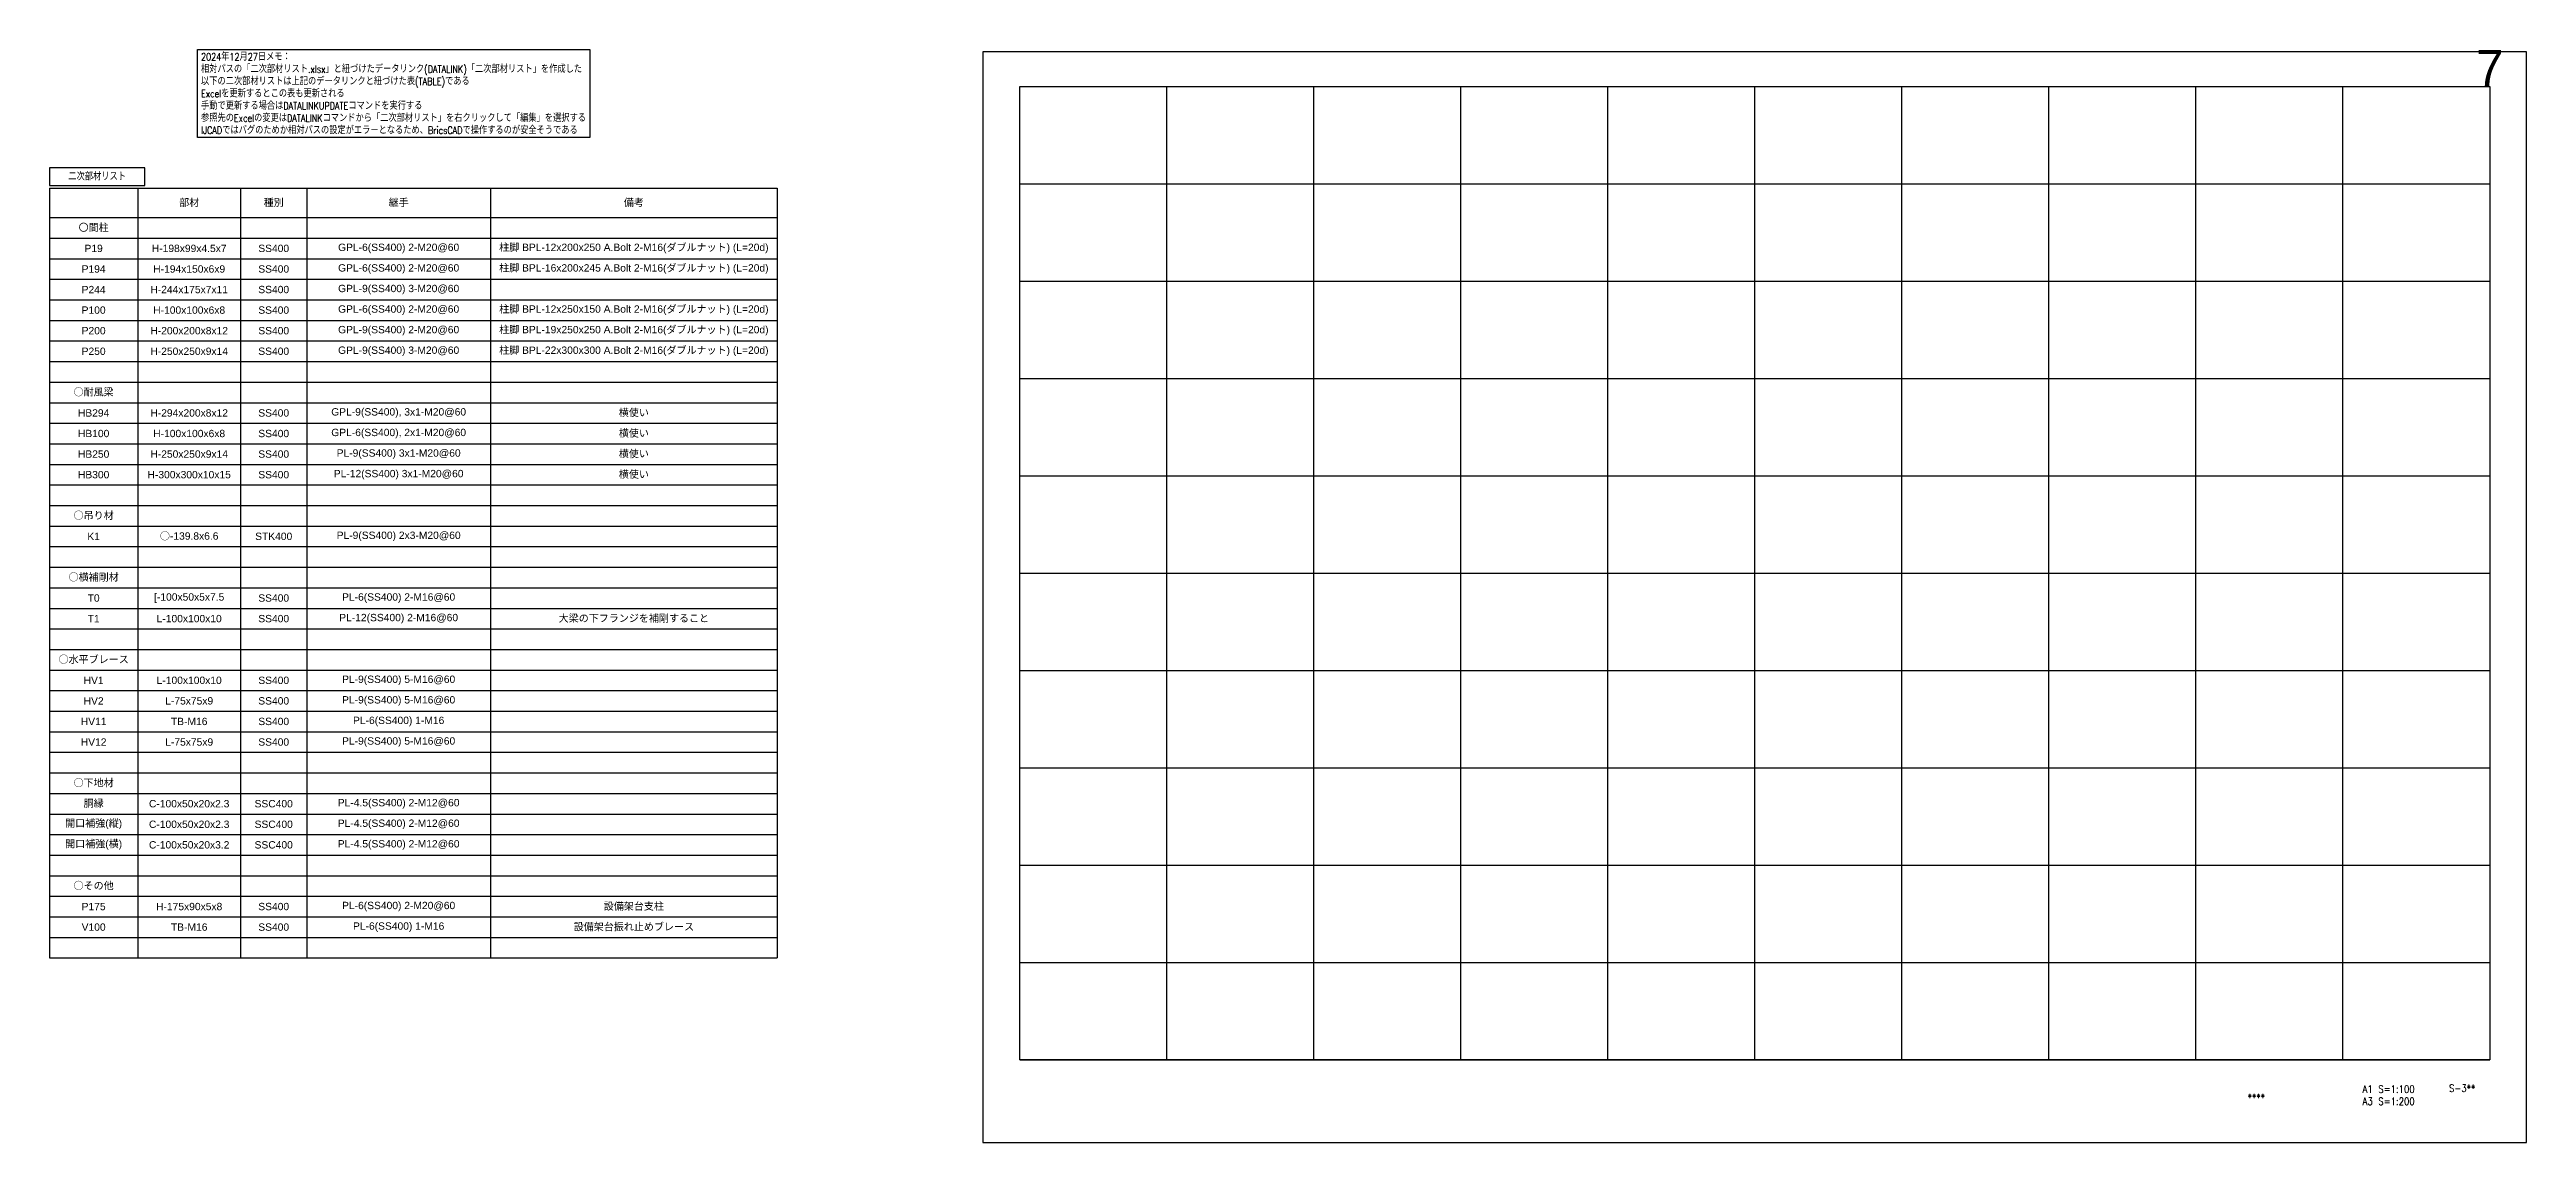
# Model space of a CAD drawing. Extents: x -668440 to 1010955, y -1678500 to 210463.
# Drawn here: x -126998 to 210000, y -1168500 to -1019699 of the extents above; entities that cross this region are included whole.
import ezdxf
from ezdxf.enums import TextEntityAlignment as Align

# ---------------------------------------------------------------- set-up
doc = ezdxf.new("R2010")
doc.units = 0
doc.header["$MEASUREMENT"] = 0
doc.layers.get('0').update_dxf_attribs({"color": 3, "linetype": 'CONTINUOUS'})
doc.layers.get('Defpoints').update_dxf_attribs({"color": 251, "linetype": 'CONTINUOUS'})
doc.layers.add('99_レイアウト枠', color=251, linetype='CONTINUOUS', plot=False)
doc.layers.add('99_頁番号', color=6, linetype='CONTINUOUS')
doc.layers.add('注記', color=3, linetype='CONTINUOUS')
doc.styles.add('DRACAD', font='txt', dxfattribs={"width": 0.85, "bigfont": 'extfont2'})
doc.styles.get("Standard").update_dxf_attribs({"font": 'Osaka.ttc'})

# ---------------------------------------------------------------- blocks, each defined once
blk = doc.blocks.new('*T10151')
at = {"layer": '注記', "color": 0, "linetype": 'ByBlock', "lineweight": -2}
for p, q in [((0, 0), (99000, 0)), ((0, 0), (0, -104800)), ((12000, 0), (12000, -104800)), ((26000, 0), (26000, -104800)), ((35000, 0), (35000, -104800)), ((60000, 0), (60000, -104800)), ((99000, 0), (99000, -104800)), ((0, -4000), (99000, -4000)), ((0, -6800), (99000, -6800)), ((0, -9600), (99000, -9600)), ((0, -12400), (99000, -12400)), ((0, -15200), (99000, -15200)), ((0, -18000), (99000, -18000)), ((0, -20800), (99000, -20800)), ((0, -23600), (99000, -23600)), ((0, -26400), (99000, -26400)), ((0, -29200), (99000, -29200)), ((0, -32000), (99000, -32000)), ((0, -34800), (99000, -34800)), ((0, -37600), (99000, -37600)), ((0, -40400), (99000, -40400)), ((0, -43200), (99000, -43200)), ((0, -46000), (99000, -46000)), ((0, -48800), (99000, -48800)), ((0, -51600), (99000, -51600)), ((0, -54400), (99000, -54400)), ((0, -57200), (99000, -57200)), ((0, -60000), (99000, -60000)), ((0, -62800), (99000, -62800)), ((0, -65600), (99000, -65600)), ((0, -68400), (99000, -68400)), ((0, -71200), (99000, -71200)), ((0, -74000), (99000, -74000)), ((0, -76800), (99000, -76800)), ((0, -79600), (99000, -79600)), ((0, -82400), (99000, -82400)), ((0, -85200), (99000, -85200)), ((0, -88000), (99000, -88000)), ((0, -90800), (99000, -90800)), ((0, -93600), (99000, -93600)), ((0, -96400), (99000, -96400)), ((0, -99200), (99000, -99200)), ((0, -102000), (99000, -102000)), ((0, -104800), (99000, -104800))]:
    blk.add_line(p, q, dxfattribs=at)
at = {"layer": '注記', "color": 0, "char_height": 1000, "attachment_point": 5}
for s, insert, width in [('{\\fArial|b0|i0|c0;部材', (19000, -2000), 12800), ('{\\fArial|b0|i0|c0;種別', (30500, -2000), 7800), ('{\\fArial|b0|i0|c0;継手', (47500, -2000), 23800), ('{\\fArial|b0|i0|c0;備考', (79500, -2000), 37800), ('\\fArial|b0|i0|c0;〇間柱', (6000, -5400), 10800), ('{\\fArial|b0|i0|c0;P19', (6000, -8200), 10800), ('{\\fArial|b0|i0|c0;H-198x99x4.5x7', (19000, -8200), 12800), ('{\\fArial|b0|i0|c0;SS400', (30500, -8200), 7800), ('{\\fArial|b0|i0|c0;GPL-6(SS400) 2-M20@60', (47500, -8200), 23800), ('{\\fArial|b0|i0|c0;柱脚 BPL-12x200x250 A.Bolt 2-M16(ダブルナット) (L=20d)', (79500, -8200), 37800), ('{\\fArial|b0|i0|c0;P194', (6000, -11000), 10800), ('{\\fArial|b0|i0|c0;P244', (6000, -13800), 10800), ('{\\fArial|b0|i0|c0;H-244x175x7x11', (19000, -13800), 12800), ('{\\fArial|b0|i0|c0;H-194x150x6x9', (19000, -11000), 12800), ('{\\fArial|b0|i0|c0;SS400', (30500, -11000), 7800), ('{\\fArial|b0|i0|c0;SS400', (30500, -13800), 7800), ('{\\fArial|b0|i0|c0;GPL-6(SS400) 2-M20@60', (47500, -11000), 23800), ('{\\fArial|b0|i0|c0;GPL-9(SS400) 3-M20@60', (47500, -13800), 23800), ('{\\fArial|b0|i0|c0;柱脚 BPL-16x200x245 A.Bolt 2-M16(ダブルナット) (L=20d)', (79500, -11000), 37800), ('{\\fArial|b0|i0|c0;P100', (6000, -16600), 10800), ('{\\fArial|b0|i0|c0;H-100x100x6x8', (19000, -16600), 12800), ('{\\fArial|b0|i0|c0;SS400', (30500, -16600), 7800), ('{\\fArial|b0|i0|c0;GPL-6(SS400) 2-M20@60', (47500, -16600), 23800), ('{\\fArial|b0|i0|c0;柱脚 BPL-12x250x150 A.Bolt 2-M16(ダブルナット) (L=20d)', (79500, -16600), 37800), ('{\\fArial|b0|i0|c0;P200', (6000, -19400), 10800), ('{\\fArial|b0|i0|c0;H-200x200x8x12', (19000, -19400), 12800), ('{\\fArial|b0|i0|c0;SS400', (30500, -19400), 7800), ('{\\fArial|b0|i0|c0;GPL-9(SS400) 2-M20@60', (47500, -19400), 23800), ('{\\fArial|b0|i0|c0;柱脚 BPL-19x250x250 A.Bolt 2-M16(ダブルナット) (L=20d)', (79500, -19400), 37800), ('{\\fArial|b0|i0|c0;P250', (6000, -22200), 10800), ('{\\fArial|b0|i0|c0;H-250x250x9x14', (19000, -22200), 12800), ('{\\fArial|b0|i0|c0;SS400', (30500, -22200), 7800), ('{\\fArial|b0|i0|c0;GPL-9(SS400) 3-M20@60', (47500, -22200), 23800), ('{\\fArial|b0|i0|c0;柱脚 BPL-22x300x300 A.Bolt 2-M16(ダブルナット) (L=20d)', (79500, -22200), 37800), ('{\\fArial|b0|i0|c0;○耐風梁', (6000, -27800), 10800), ('{\\fArial|b0|i0|c0;HB294', (6000, -30600), 10800), ('{\\fArial|b0|i0|c0;H-294x200x8x12', (19000, -30600), 12800), ('{\\fArial|b0|i0|c0;SS400', (30500, -30600), 7800), ('{\\fArial|b0|i0|c0;GPL-9(SS400), 3x1-M20@60', (47500, -30600), 23800), ('{\\fArial|b0|i0|c0;横使い', (79500, -30600), 37800), ('{\\fArial|b0|i0|c0;HB100', (6000, -33400), 10800), ('{\\fArial|b0|i0|c0;H-100x100x6x8', (19000, -33400), 12800), ('{\\fArial|b0|i0|c0;SS400', (30500, -33400), 7800), ('{\\fArial|b0|i0|c0;GPL-6(SS400), 2x1-M20@60', (47500, -33400), 23800), ('{\\fArial|b0|i0|c0;横使い', (79500, -33400), 37800), ('{\\fArial|b0|i0|c0;HB250', (6000, -36200), 10800), ('{\\fArial|b0|i0|c0;H-250x250x9x14', (19000, -36200), 12800), ('{\\fArial|b0|i0|c0;SS400', (30500, -36200), 7800), ('{\\fArial|b0|i0|c0;PL-9(SS400) 3x1-M20@60', (47500, -36200), 23800), ('{\\fArial|b0|i0|c0;横使い', (79500, -36200), 37800), ('{\\fArial|b0|i0|c0;HB300', (6000, -39000), 10800), ('{\\fArial|b0|i0|c0;H-300x300x10x15', (19000, -39000), 12800), ('{\\fArial|b0|i0|c0;SS400', (30500, -39000), 7800), ('{\\fArial|b0|i0|c0;PL-12(SS400) 3x1-M20@60', (47500, -39000), 23800), ('{\\fArial|b0|i0|c0;横使い', (79500, -39000), 37800), ('{\\fArial|b0|i0|c0;○吊り材', (6000, -44600), 10800), ('{\\fArial|b0|i0|c0;K1', (6000, -47400), 10800), ('{\\fArial|b0|i0|c0;○-139.8x6.6', (19000, -47400), 12800), ('{\\fArial|b0|i0|c0;STK400', (30500, -47400), 7800), ('{\\fArial|b0|i0|c0;PL-9(SS400) 2x3-M20@60', (47500, -47400), 23800), ('{\\fArial|b0|i0|c0;○横補剛材', (6000, -53000), 10800), ('{\\fArial|b0|i0|c0;T0', (6000, -55800), 10800), ('{\\fArial|b0|i0|c0;[-100x50x5x7.5', (19000, -55800), 12800), ('{\\fArial|b0|i0|c0;SS400', (30500, -55800), 7800), ('{\\fArial|b0|i0|c0;PL-6(SS400) 2-M16@60', (47500, -55800), 23800), ('{\\fArial|b0|i0|c0;T1', (6000, -58600), 10800), ('{\\fArial|b0|i0|c0;L-100x100x10', (19000, -58600), 12800), ('{\\fArial|b0|i0|c0;SS400', (30500, -58600), 7800), ('{\\fArial|b0|i0|c0;PL-12(SS400) 2-M16@60', (47500, -58600), 23800), ('{\\fArial|b0|i0|c0;大梁の下フランジを補剛すること', (79500, -58600), 37800), ('{\\fArial|b0|i0|c0;○水平ブレース', (6000, -64200), 10800), ('{\\fArial|b0|i0|c0;HV1', (6000, -67000), 10800), ('{\\fArial|b0|i0|c0;L-100x100x10', (19000, -67000), 12800), ('{\\fArial|b0|i0|c0;SS400', (30500, -67000), 7800), ('{\\fArial|b0|i0|c0;PL-9(SS400) 5-M16@60', (47500, -67000), 23800), ('{\\fArial|b0|i0|c0;HV2', (6000, -69800), 10800), ('{\\fArial|b0|i0|c0;L-75x75x9', (19000, -69800), 12800), ('{\\fArial|b0|i0|c0;SS400', (30500, -69800), 7800), ('{\\fArial|b0|i0|c0;PL-9(SS400) 5-M16@60', (47500, -69800), 23800), ('{\\fArial|b0|i0|c0;HV11', (6000, -72600), 10800), ('{\\fArial|b0|i0|c0;TB-M16', (19000, -72600), 12800), ('{\\fArial|b0|i0|c0;SS400', (30500, -72600), 7800), ('{\\fArial|b0|i0|c0;PL-6(SS400) 1-M16', (47500, -72600), 23800), ('{\\fArial|b0|i0|c0;HV12', (6000, -75400), 10800), ('{\\fArial|b0|i0|c0;L-75x75x9', (19000, -75400), 12800), ('{\\fArial|b0|i0|c0;SS400', (30500, -75400), 7800), ('{\\fArial|b0|i0|c0;PL-9(SS400) 5-M16@60', (47500, -75400), 23800), ('{\\fArial|b0|i0|c0;○下地材', (6000, -81000), 10800), ('{\\fArial|b0|i0|c0;胴縁', (6000, -83800), 10800), ('{\\fArial|b0|i0|c0;C-100x50x20x2.3', (19000, -83800), 12800), ('{\\fArial|b0|i0|c0;SSC400', (30500, -83800), 7800), ('{\\fArial|b0|i0|c0;PL-4.5(SS400) 2-M12@60', (47500, -83800), 23800), ('{\\fArial|b0|i0|c0;開口補強(縦)', (6000, -86600), 10800), ('{\\fArial|b0|i0|c0;C-100x50x20x2.3', (19000, -86600), 12800), ('{\\fArial|b0|i0|c0;SSC400', (30500, -86600), 7800), ('{\\fArial|b0|i0|c0;PL-4.5(SS400) 2-M12@60', (47500, -86600), 23800), ('{\\fArial|b0|i0|c0;開口補強(横)', (6000, -89400), 10800), ('{\\fArial|b0|i0|c0;C-100x50x20x3.2', (19000, -89400), 12800), ('{\\fArial|b0|i0|c0;SSC400', (30500, -89400), 7800), ('{\\fArial|b0|i0|c0;PL-4.5(SS400) 2-M12@60', (47500, -89400), 23800), ('{\\fArial|b0|i0|c0;○その他', (6000, -95000), 10800), ('{\\fArial|b0|i0|c0;P175', (6000, -97800), 10800), ('{\\fArial|b0|i0|c0;H-175x90x5x8', (19000, -97800), 12800), ('{\\fArial|b0|i0|c0;SS400', (30500, -97800), 7800), ('{\\fArial|b0|i0|c0;PL-6(SS400) 2-M20@60', (47500, -97800), 23800), ('{\\fArial|b0|i0|c0;設備架台支柱', (79500, -97800), 37800), ('{\\fArial|b0|i0|c0;V100', (6000, -100600), 10800), ('{\\fArial|b0|i0|c0;TB-M16', (19000, -100600), 12800), ('{\\fArial|b0|i0|c0;SS400', (30500, -100600), 7800), ('{\\fArial|b0|i0|c0;PL-6(SS400) 1-M16', (47500, -100600), 23800), ('{\\fArial|b0|i0|c0;設備架台振れ止めブレース', (79500, -100600), 37800)]:
    blk.add_mtext(s, dxfattribs=dict(at, insert=insert, width=width))

msp = doc.modelspace()

# ---------------------------------------------------------------- linework, layer by layer
at = {"layer": '99_レイアウト枠'}
for p, q in [((5000, -1157250), (5000, -1024750)), ((25000, -1157250), (25000, -1024750)), ((45000, -1157250), (45000, -1024750)), ((65000, -1157250), (65000, -1024750)), ((85000, -1157250), (85000, -1024750)), ((105000, -1157250), (105000, -1024750)), ((124999.99995, -1157250), (124999.99995, -1024750)), ((144999.99995, -1157250), (144999.99995, -1024750)), ((164999.99995, -1157250), (164999.99995, -1024750)), ((184999.99995, -1157250), (184999.99995, -1024750)), ((5000, -1038000), (204999.99991, -1038000)), ((5000, -1051250), (204999.99991, -1051250)), ((5000, -1064500), (204999.99991, -1064500)), ((5000, -1077750), (204999.99991, -1077750)), ((5000, -1091000), (204999.99991, -1091000)), ((5000, -1104250), (204999.99991, -1104250)), ((5000, -1117500), (204999.99991, -1117500)), ((5000, -1130750), (204999.99991, -1130750)), ((5000, -1144000), (204999.99991, -1144000)), ((5000, -1157250), (204999.99991, -1157250))]:
    msp.add_line(p, q, dxfattribs=at)
for points in [[(0, -1168500), (210000, -1168500), (210000, -1020000), (0, -1020000)], [(5000, -1024750), (204999.99991, -1024750), (204999.99991, -1157250), (5000, -1157250)]]:
    msp.add_lwpolyline(points, close=True, dxfattribs=at)
at = {"layer": '注記'}
msp.add_lwpolyline([(-114040.96996, -1038197.46168), (-114040.96996, -1035796.46172), (-126997.96974, -1035796.46172), (-126997.96974, -1038197.46168)], close=True, dxfattribs=at)

# ---------------------------------------------------------------- block references
msp.add_blockref('*T10151', (-126997.96974, -1038582.39079))

# ---------------------------------------------------------------- texts
at = {"layer": '99_レイアウト枠'}
msp.add_text('7', height=5000, dxfattribs=at).set_placement((204999.99991, -1024750), align=Align.CENTER)
at = {"layer": '99_頁番号', "char_height": 1000, "attachment_point": 5, "style": 'DRACAD'}
for s, insert in [('{  ****  }', (172499.99991, -1162375)), ('A1 S=1:100^JA3 S=1:200', (191249.99991, -1162062.5)), ('{S-3**}', (201249.99991, -1161125))]:
    msp.add_mtext(s, dxfattribs=dict(at, insert=insert))
at = {"layer": 'Defpoints', "linetype": 'Continuous', "insert": (-106387.87229, -1020198.66239), "char_height": 1000, "attachment_point": 1, "style": 'DRACAD', "bg_fill": 16, "box_fill_scale": 1.5, "bg_fill_color": 257, "bg_fill_transparency": 0}
msp.add_mtext('{\\W0.8;2024年12月27日メモ：\\P相対パスの「二次部材リスト.xlsx」と紐づけたデータリンク(DATALINK)「二次部材リスト」を作成した\\P以下の二次部材リストは上記のデータリンクと紐づけた表(TABLE)である\\PExcelを更新するとこの表も更新される\\P手動で更新する場合はDATALINKUPDATEコマンドを実行する\\P参照先のExcelの変更はDATALINKコマンドから「二次部材リスト」を右クリックして「編集」を選択する\\PIJCADではバグのためか相対パスの設定がエラーとなるため、BricsCADで操作するのが安全そうである}', dxfattribs=at)
at = {"layer": '注記', "linetype": 'Continuous', "style": 'DRACAD', "width": 0.8}
msp.add_text('二次部材リスト', height=1000, dxfattribs=at).set_placement((-120519.46985, -1036996.9617), align=Align.MIDDLE_CENTER)

doc.saveas('drawing.dxf')
